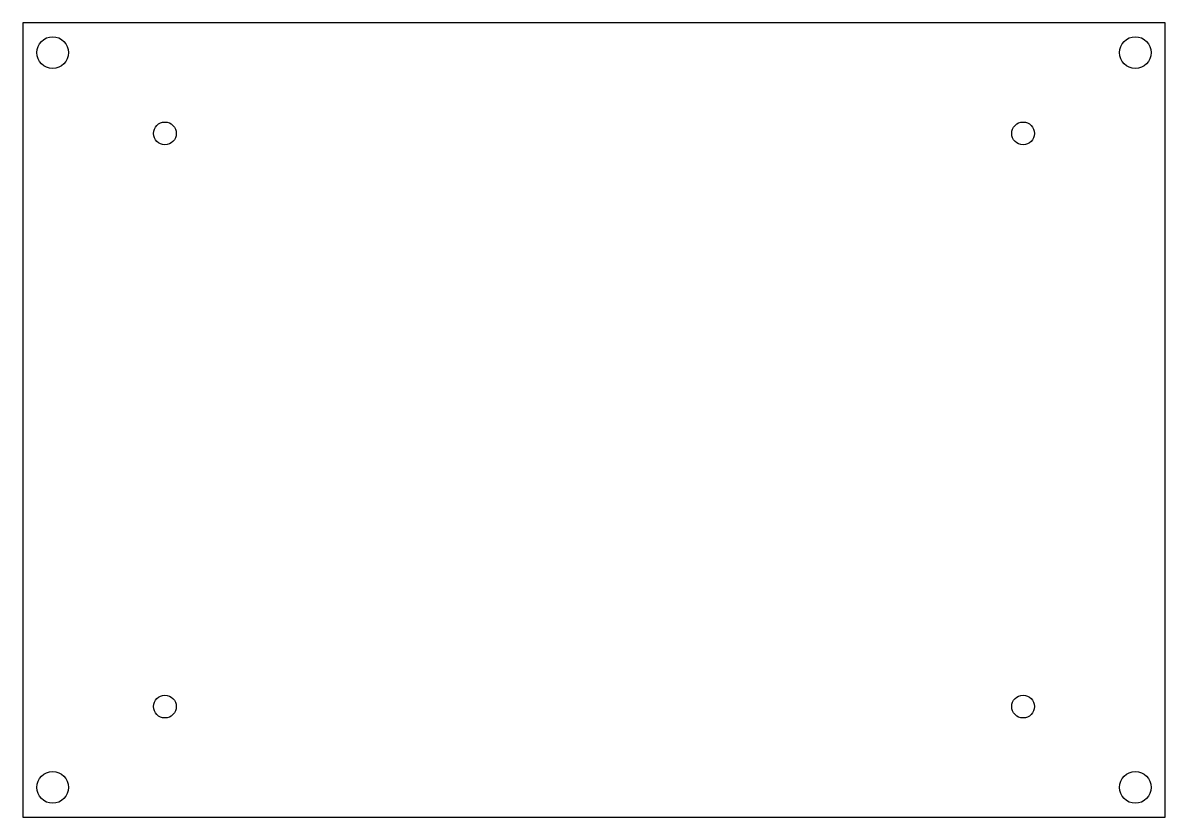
# Model space of a CAD drawing. Header units: millimetres. Extents: x -58 to 58, y -40 to 40.
import ezdxf

# ---------------------------------------------------------------- set-up
doc = ezdxf.new("R2010")
doc.units = ezdxf.units.MM

msp = doc.modelspace()

# ---------------------------------------------------------------- linework, layer by layer
at = {"color": 7, "linetype": 'Continuous', "lineweight": 25}
for p, q in [((-57.5, 40), (-57.5, -40)), ((57.5, 40), (-57.5, 40)), ((57.5, -40), (57.5, 40)), ((-57.5, -40), (57.5, -40))]:
    msp.add_line(p, q, dxfattribs=at)
for centre, radius in [((-54.5, 37), 1.6), ((54.5, 37), 1.6), ((-43.2, 28.86), 1.15), ((43.2, 28.86), 1.15), ((-43.2, -28.86), 1.15), ((43.2, -28.86), 1.15), ((-54.5, -37), 1.6), ((54.5, -37), 1.6)]:
    msp.add_circle(centre, radius, dxfattribs=at)

doc.saveas('drawing.dxf')
